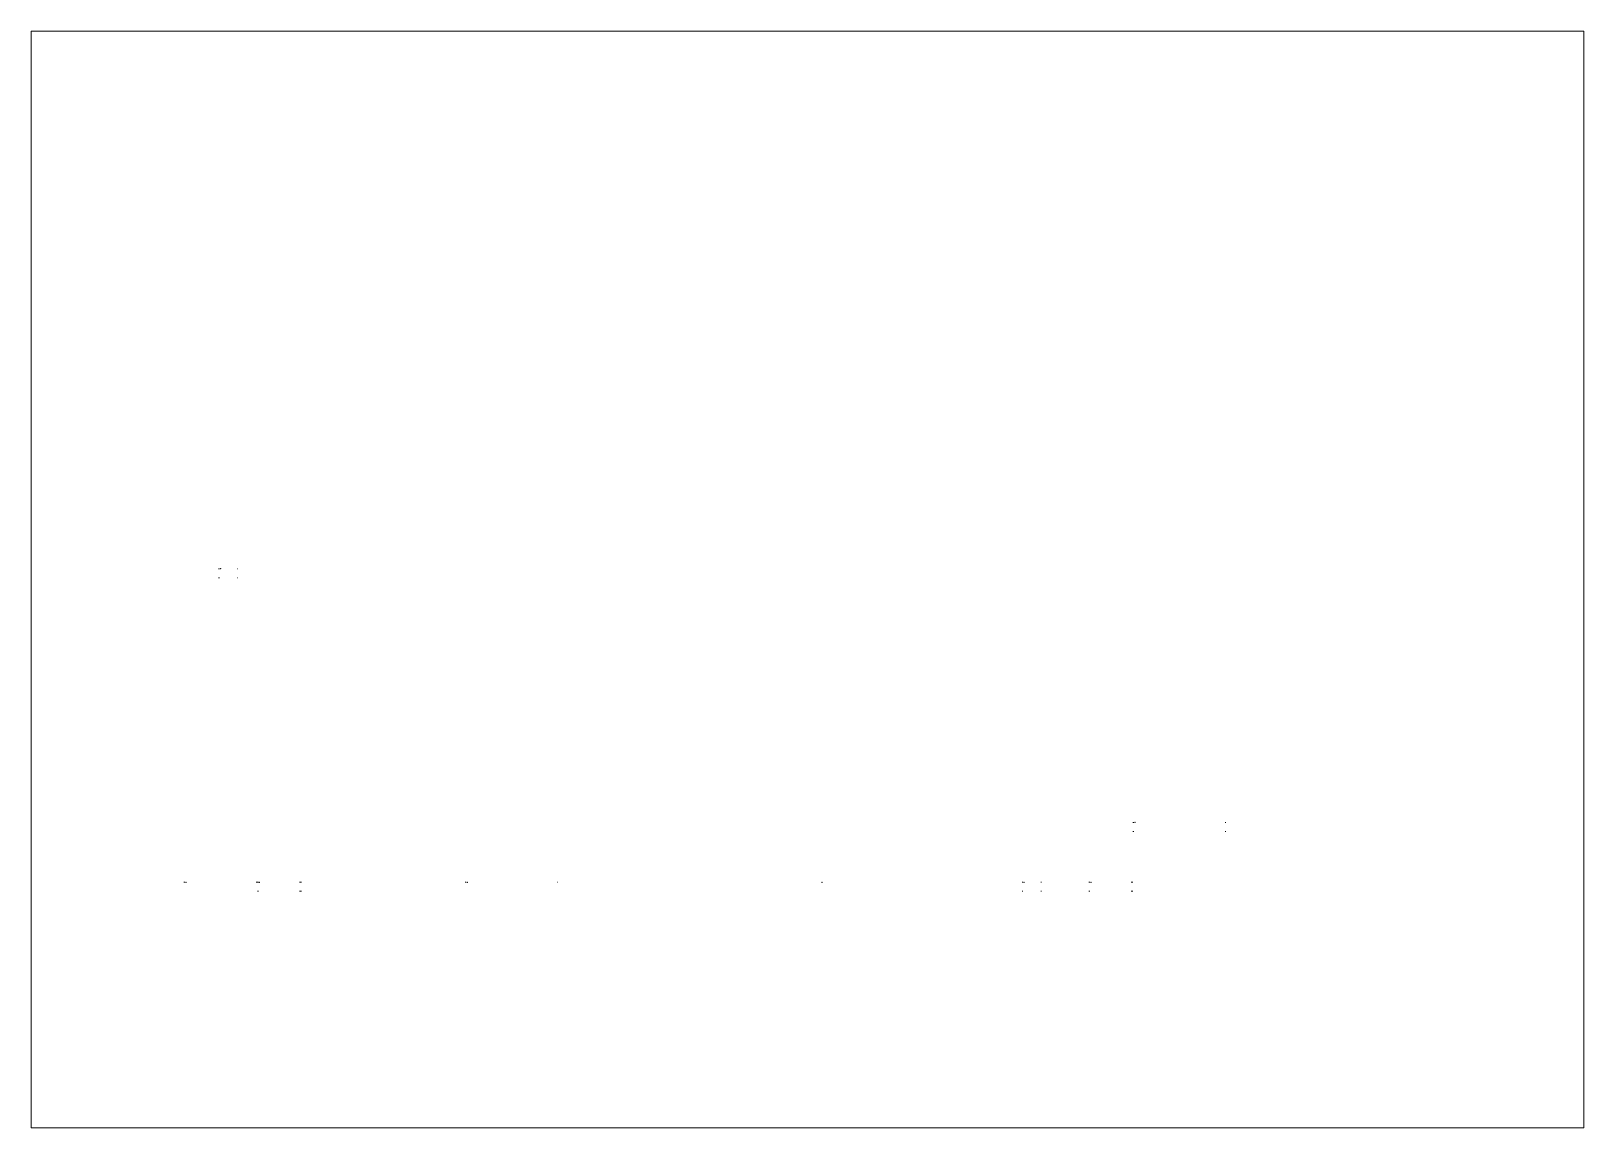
# Paper-space layout 'Layout2' of a CAD drawing. Header units: inches. Extents: x 1.17 to 10.49, y 0.82 to 7.41.
# The model-space entities are those that its viewports show. They can reach past a viewport. Long polylines and large blocks are cut down to what shows.
import ezdxf
from ezdxf.xclip import XClip

# ---------------------------------------------------------------- set-up
doc = ezdxf.new("R2010")
doc.units = ezdxf.units.IN
doc.header["$MEASUREMENT"] = 0
doc.header["$XCLIPFRAME"] = 0
doc.layers.add('DIMENSION', color=115, linetype='Continuous', lineweight=15)
doc.layers.add('RAILING', color=213, linetype='Continuous', lineweight=9)

# ---------------------------------------------------------------- blocks, each defined once
blk = doc.blocks.new('R2')
at = {"layer": 'RAILING'}
for p, q in [((-2.086956521738102, 15.93478308377007), (-2.086956521737875, 17)), ((-2.086956521738102, 17), (2.086956521738102, 17)), ((2.086956521738102, 15.93478308377007), (-2.086956521738102, 15.93478308377007)), ((-2.086956521738102, 4.782609170722026), (-1.147826086955774, 3.195652648983923)), ((-2.086956521738102, 4.782609170722026), (2.086956521738102, 4.782609170722026)), ((-2.086956521738102, 1.06521786637677), (2.086956521738102, 1.06521786637677)), ((-2.086956521738102, 0), (-2.086956521738102, 1.06521786637677)), ((-2.086956521738102, 0), (2.086956521738102, 0)), ((-1.356521739129676, 15.63011273012717), (-1.356521739129676, 15.93478308377007)), ((-1.356521739129676, 13.01304395333705), (-1.356521739129676, 13.117391779424)), ((-1.356521739129676, 2.986956996810477), (-1.356521739129676, 2.882609170723526)), ((-1.356521739129676, 1.378261344637849), (-1.356521739129676, 1.273913518550899)), ((1.147826086956229, 13.32608743159744), (-1.147826086955774, 13.32608743159744)), ((1.147826086956229, 12.80434830116292), (-1.147826086955774, 12.80434830116292)), ((1.147826086955774, 3.195652648983923), (-1.147826086955774, 3.195652648983923)), ((1.147826086955774, 3.195652648983923), (-1.147826086955774, 3.195652648983923)), ((1.147826086955774, 2.673913518549398), (-1.147826086955774, 2.673913518549398)), ((1.147826086956229, 1.586956996811296), (-1.147826086955774, 1.586956996811296)), ((1.147826086956002, 1.06521786637677), (-1.147826086955774, 1.06521786637677)), ((-1.043478260869051, 1.586956996811296), (-1.043478260869279, 2.673913518549398)), ((-1.043478260869279, 2.673913518549398), (-1.043478260869051, 1.586956996811296)), ((1.043478260869051, 1.586956996811296), (1.043478260868824, 2.673913518549398)), ((1.043478260868824, 2.673913518549398), (1.043478260869051, 1.586956996811296)), ((2.086956521737875, 4.782609170722026), (1.147826086955774, 3.195652648983923)), ((1.356521739129903, 15.63011273012717), (1.356521739129903, 15.93478308377007)), ((1.35652173913013, 13.01304395333705), (1.35652173913013, 13.117391779424)), ((1.356521739129676, 2.986956996810477), (1.356521739129676, 2.882609170723526)), ((1.35652173913013, 1.378261344637849), (1.356521739129903, 1.273913518550899)), ((2.086956521738102, 17), (2.086956521738102, 15.93478308377007)), ((2.086956521738102, 1.06521786637677), (2.086956521738102, 0))]:
    blk.add_line(p, q, dxfattribs=at)
for centre, radius, start, end in [((2.852895430857643, 15.1881116087493), 4.318432815487155, 173.4576671950638, 205.5425032913164), ((-2.317545931874292, 14.16662229975691), 1.750820304550594, 15.22840521988758, 59.82147105138662), ((-1.147826086955774, 13.117391779424), 0.2086956521738103, 90, 180), ((-1.147826086955774, 13.01304395333705), 0.2086956521738103, 180.0000000000261, 270), ((-1.147826086955774, 2.986956996810477), 0.2086956521738103, 90, 180), ((-1.147826086955774, 2.882609170723526), 0.2086956521738103, 180, 270), ((-1.147826086955774, 1.378261344637849), 0.2086956521738103, 90, 179.9999999999739), ((-1.147826086955774, 1.273913518550899), 0.2086956521738103, 179.9999999999739, 270), ((-5.504131239994194, 13.10438861772491), 5.107985430974948, 2.487555608533915, 17.33678634428947), ((4.28728150159418, 13.73872761685539), 4.70636514346422, 155.6375027309409, 185.0299831598891), ((-4.287281501593952, 13.73872761685539), 4.70636514346422, 354.9700168401109, 24.36249726905909), ((5.504131239990784, 13.10438861772536), 5.107985430971239, 162.6632136557105, 177.5124443914661), ((2.317545931874747, 14.16662229975691), 1.750820304550594, 120.1785289486134, 164.7715947801124), ((-2.852895430857416, 15.1881116087493), 4.318432815487155, 334.4574967086836, 6.542332804936175), ((1.147826086956229, 13.117391779424), 0.2086956521738103, 0, 90), ((1.147826086956229, 13.01304395333705), 0.2086956521738103, 270, 0), ((1.147826086955774, 2.986956996810477), 0.2086956521738103, 0, 90), ((1.147826086955774, 2.882609170723526), 0.2086956521738103, 270, 0), ((1.147826086956229, 1.378261344637849), 0.2086956521738103, 0, 90), ((1.147826086956002, 1.273913518550899), 0.2086956521738103, 270, 0)]:
    blk.add_arc(centre, radius, start, end, dxfattribs=at)
for points in [[(-2.086956521738102, 4.782609170722026), (-1.621940852098987, 5.485135350219025), (-1.156925182460327, 9.078965877530663), (-1.043478260869165, 12.80434830116315)], [(2.086956521737875, 4.782609170722026), (1.621940852099215, 5.485135350219025), (1.156925182460554, 9.078965877530663), (1.043478260869506, 12.80434830116315)]]:
    blk.add_open_spline(points, degree=3, dxfattribs=at)
blk.add_point((4.173913043476205, 0), dxfattribs=at)

msp = doc.modelspace()

# ---------------------------------------------------------------- block references
at = {"layer": 'DIMENSION'}
ref = msp.add_blockref('R2', (308.9153332654059, 1011.045120254033), dxfattribs=at)
XClip(ref).set_block_clipping_path([(0, -17.00000000000159), (36.000000000000114, 1.0231815394945443e-12)])
ref = msp.add_blockref('R2', (308.9153332654059, 977.0451202540332), dxfattribs=at)
XClip(ref).set_block_clipping_path([(0, 16.99999999999818), (36.000000000000114, 34.000000000000796)])
ref = msp.add_blockref('R2', (346.4805506566918, 1011.045120254033), dxfattribs=at)
XClip(ref).set_block_clipping_path([(-37.5652173912859, -17.00000000000159), (-1.5652173912857847, 1.0231815394945443e-12)])
ref = msp.add_blockref('R2', (346.4805506566918, 977.0451202540332), dxfattribs=at)
XClip(ref).set_block_clipping_path([(-37.5652173912859, 16.99999999999818), (-1.5652173912857847, 34.000000000000796)])
ref = msp.add_blockref('R2', (2021.305233676751, 536.1484317970499), dxfattribs=at)
XClip(ref).set_block_clipping_path([(0, -17.000000000000114), (174, 1.1368683772161603e-13)])
ref = msp.add_blockref('R2', (2196.609581502751, 536.1484317970499), dxfattribs=at)
XClip(ref).set_block_clipping_path([(-175.30434782600014, -17.000000000000114), (-1.3043478260001393, 1.1368683772161603e-13)])
ref = msp.add_blockref('R2', (2021.305233676751, 502.1484317970499), dxfattribs=at)
XClip(ref).set_block_clipping_path([(0, 16.99999999999983), (174, 34.00000000000006)])
ref = msp.add_blockref('R2', (2196.609581502751, 502.1484317970499), dxfattribs=at)
XClip(ref).set_block_clipping_path([(-175.30434782600014, 16.99999999999983), (-1.3043478260001393, 34.00000000000006)])
ref = msp.add_blockref('R2', (243.9334333703191, 424.1484317970499), dxfattribs=at)
XClip(ref).set_block_clipping_path([(0, -17), (138.0000000000009, 0)])
ref = msp.add_blockref('R2', (381.6725638050339, 424.1484317970499), dxfattribs=at)
XClip(ref).set_block_clipping_path([(-137.7391304347148, -17), (0.26086956528610017, 0)])
ref = msp.add_blockref('R2', (381.6725638050339, 424.1484317970499), dxfattribs=at)
XClip(ref).set_block_clipping_path([(0.26086956528610017, -17.000000000000114), (82.80291192552198, 1.1368683772161603e-13)])
ref = msp.add_blockref('R2', (381.6725638050339, 390.1484317970498), dxfattribs=at)
XClip(ref).set_block_clipping_path([(0.26086956528610017, 17), (82.80291192552198, 34.00000000000023)])
ref = msp.add_blockref('R2', (463.0638681528199, 424.1484317970499), dxfattribs=at)
XClip(ref).set_block_clipping_path([(-81.13043478249989, -17.000000000000114), (1.4116075777359924, 1.1368683772161603e-13)])
ref = msp.add_blockref('R2', (463.0638681528199, 390.1484317970499), dxfattribs=at)
XClip(ref).set_block_clipping_path([(-81.13043478249989, 16.999999999999886), (1.4116075777359924, 34.000000000000114)])
ref = msp.add_blockref('R2', (770.8751311294582, 424.1484317970499), dxfattribs=at)
XClip(ref).set_block_clipping_path([(1.1368683772161603e-13, -17), (174.0000000000001, 1.1368683772161603e-13)])
ref = msp.add_blockref('R2', (946.1794789554588, 424.1484317970499), dxfattribs=at)
XClip(ref).set_block_clipping_path([(-175.30434782600048, -17), (-1.3043478260004804, 1.1368683772161603e-13)])
ref = msp.add_blockref('R2', (1435.061150489541, 424.1484317970499), dxfattribs=at)
XClip(ref).set_block_clipping_path([(2.086956521739012, -17.000000000000114), (191.08695652174106, 1.1368683772161603e-13)])
ref = msp.add_blockref('R2', (1435.061150489541, 390.1484317970499), dxfattribs=at)
XClip(ref).set_block_clipping_path([(2.086956521739012, 16.999999999999886), (191.08695652174106, 34.000000000000114)])
ref = msp.add_blockref('R2', (1813.522624981108, 424.1484317970494), dxfattribs=at)
XClip(ref).set_block_clipping_path([(0.7826086956429208, -17.00000000000051), (36.78260869564292, 5.115907697472721e-13)])
ref = msp.add_blockref('R2', (1813.522624981108, 390.1484317970494), dxfattribs=at)
XClip(ref).set_block_clipping_path([(0.7826086956429208, 16.99999999999949), (36.78260869564292, 34.00000000000051)])
ref = msp.add_blockref('R2', (1851.087842372393, 424.1484317970494), dxfattribs=at)
XClip(ref).set_block_clipping_path([(-36.78260869564201, -17.00000000000051), (-0.7826086956420113, 5.115907697472721e-13)])
ref = msp.add_blockref('R2', (1851.087842372393, 390.1484317970494), dxfattribs=at)
XClip(ref).set_block_clipping_path([(-36.78260869564201, 16.99999999999949), (-0.7826086956420113, 34.00000000000051)])
ref = msp.add_blockref('R2', (1938.740016285394, 424.1484317970494), dxfattribs=at)
XClip(ref).set_block_clipping_path([(0.06015494315215619, -17.000000000000625), (82.56521739135701, 1.4210854715202004e-12)])
ref = msp.add_blockref('R2', (1938.740016285394, 390.1484317970494), dxfattribs=at)
XClip(ref).set_block_clipping_path([(0.06015494315215619, 16.999999999999375), (82.56521739135701, 34.00000000000142)])
ref = msp.add_blockref('R2', (2020.13132063318, 424.1484317970494), dxfattribs=at)
XClip(ref).set_block_clipping_path([(-81.33114940463383, -17.000000000000625), (1.1739130435710194, 1.4210854715202004e-12)])
ref = msp.add_blockref('R2', (2020.13132063318, 390.1484317970493), dxfattribs=at)
XClip(ref).set_block_clipping_path([(-81.33114940463383, 16.99999999999949), (1.1739130435710194, 34.000000000001535)])

psp = doc.layouts.new('Layout2')

# ---------------------------------------------------------------- viewports
at = {"layer": '0'}
psp.add_viewport(center=(5.826771653543307, 4.114173228346456), size=(9.32283464566929, 6.58267716535433), view_center_point=(1412.172893053137, 990.895069407853), view_height=2053.384981072277, dxfattribs=at)

doc.saveas('drawing.dxf')
